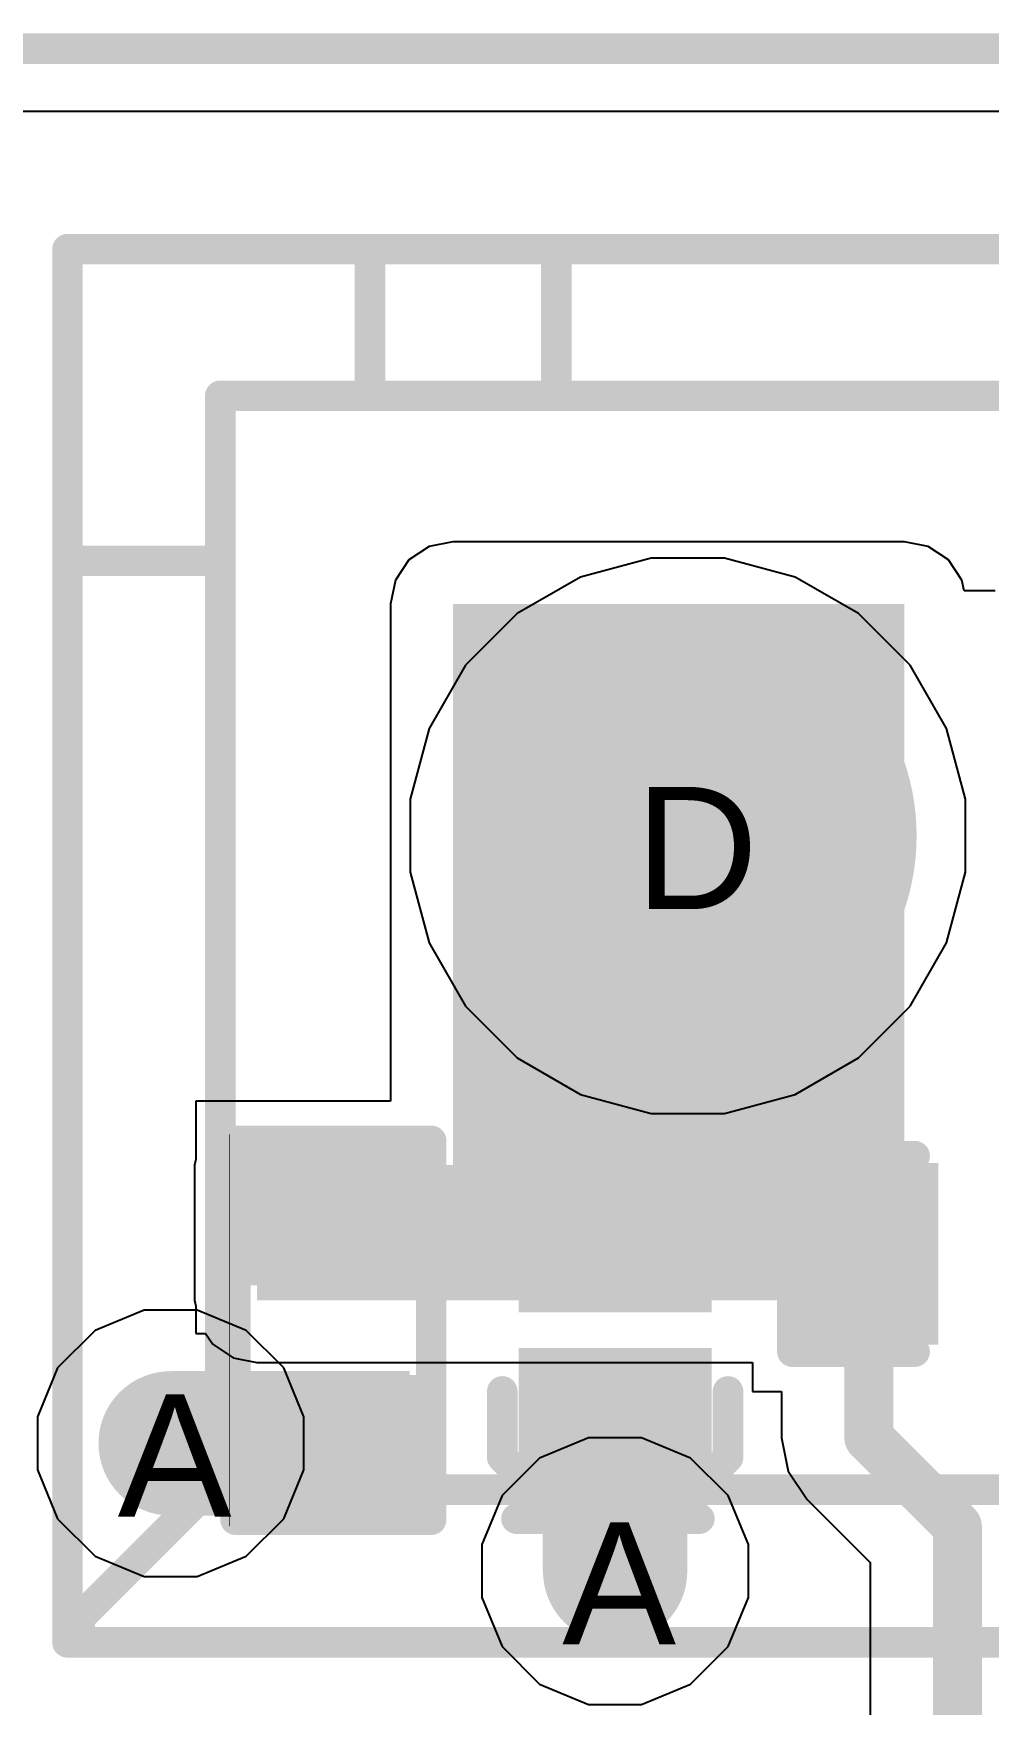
# Model space of a CAD drawing. Header units: inches. Extents: x 0 to 5271, y 0 to 5417.
# Drawn here: x 30.78 to 34.75, y 103.12 to 110.06 of the extents above; entities that cross this region are included whole.
import ezdxf

# ---------------------------------------------------------------- set-up
doc = ezdxf.new("R2010")
doc.units = ezdxf.units.IN
for name, color, linetype in [('Board_Outline', 216, 'Continuous'), ('Bottom Layer', 5, 'Continuous'), ('Bottom Overlay', 54, 'Continuous'), ('Bottom Paste', 16, 'Continuous'), ('Bottom Solder', 6, 'Continuous'), ('Drill Drawing', 1, 'Continuous'), ('L2_GND1', 16, 'Continuous'), ('L3_SIG1', 76, 'Continuous'), ('L4_PWR', 90, 'Continuous'), ('L5_GND2', 156, 'Continuous'), ('L6_SIG2', 130, 'Continuous'), ('L7_GND3', 216, 'Continuous'), ('Multi-Layer', 9, 'Continuous'), ('Pad Holes', 156, 'Continuous'), ('Top Layer', 1, 'Continuous'), ('Top Overlay', 2, 'Continuous'), ('Top Solder', 216, 'Continuous'), ('Via Holes', 16, 'Continuous')]:
    doc.layers.add(name, color=color, linetype=linetype)
doc.styles.add('Arial', font='', dxfattribs={"height": 0.2})
doc.styles.get('Arial').set_extended_font_data('Arial')

# ---------------------------------------------------------------- blocks, each defined once
blk = doc.blocks.new('DFN1006_2L__B__D____________B_101')
at = {"layer": 'Bottom Layer'}
for points in [[(-0.525, 0.35), (-0.125, 0.35), (-0.125, -0.35), (-0.525, -0.35)], [(0.125, 0.35), (0.525, 0.35), (0.525, -0.35), (0.125, -0.35)]]:
    blk.add_hatch(color=5, dxfattribs=at).paths.add_polyline_path(points)
at = {"layer": 'Bottom Paste'}
for points in [[(-0.525, 0.35), (-0.125, 0.35), (-0.125, -0.35), (-0.525, -0.35)], [(0.125, 0.35), (0.525, 0.35), (0.525, -0.35), (0.125, -0.35)]]:
    blk.add_hatch(color=16, dxfattribs=at).paths.add_polyline_path(points)
at = {"layer": 'Bottom Solder'}
for points in [[(-0.5758, 0.4008), (-0.0742, 0.4008), (-0.0742, -0.4008), (-0.5758, -0.4008)], [(0.0742, 0.4008), (0.5758, 0.4008), (0.5758, -0.4008), (0.0742, -0.4008)]]:
    blk.add_hatch(color=6, dxfattribs=at).paths.add_polyline_path(points)
at = {"layer": 'Bottom Overlay'}
for points in [[(-0.5283, 0.4691, 0.127, 0.127, 0), (-0.6284, 0.3691, 0.127, 0.127, 0)], [(-0.5283, 0.4691, 0.127, 0.127, 0), (-0.254, 0.4691, 0.127, 0.127, 0)], [(0.254, 0.4691, 0.127, 0.127, 0), (0.5283, 0.4691, 0.127, 0.127, 0)], [(0.5283, 0.4691, 0.127, 0.127, 0), (0.6283, 0.3691, 0.127, 0.127, 0)], [(-0.7829, 0.41, 0.127, 0.127, 0), (-0.7829, -0.3501, 0.127, 0.127, 0)], [(-0.6284, 0.3691, 0.127, 0.127, 0), (-0.6284, -0.3692, 0.127, 0.127, 0)], [(0.6283, 0.3691, 0.127, 0.127, 0), (0.6283, -0.3692, 0.127, 0.127, 0)], [(0.783, 0.41, 0.127, 0.127, 0), (0.783, -0.3501, 0.127, 0.127, 0)], [(-0.6284, -0.3692, 0.127, 0.127, 0), (-0.5283, -0.4692, 0.127, 0.127, 0)], [(0.6283, -0.3692, 0.127, 0.127, 0), (0.5283, -0.4692, 0.127, 0.127, 0)], [(-0.5283, -0.4692, 0.127, 0.127, 0), (-0.4984, -0.4692, 0.127, 0.127, 0)], [(-0.4984, -0.4692, 0.127, 0.127, 0), (-0.254, -0.4692, 0.127, 0.127, 0)], [(0.254, -0.4692, 0.127, 0.127, 0), (0.4983, -0.4692, 0.127, 0.127, 0)], [(0.4983, -0.4692, 0.127, 0.127, 0), (0.5283, -0.4692, 0.127, 0.127, 0)]]:
    blk.add_lwpolyline(points, format="xyseb", dxfattribs=at)
for points in [[(-0.5601, 0.4691, 0.0635, 0.0635, 1), (-0.4966, 0.4691, 0.0635, 0.0635, 1)], [(-0.5601, 0.4691, 0.0635, 0.0635, 1), (-0.4966, 0.4691, 0.0635, 0.0635, 1)], [(-0.2858, 0.4691, 0.0635, 0.0635, 1), (-0.2223, 0.4691, 0.0635, 0.0635, 1)], [(0.2222, 0.4691, 0.0635, 0.0635, 1), (0.2857, 0.4691, 0.0635, 0.0635, 1)], [(0.4966, 0.4691, 0.0635, 0.0635, 1), (0.5601, 0.4691, 0.0635, 0.0635, 1)], [(0.4966, 0.4691, 0.0635, 0.0635, 1), (0.5601, 0.4691, 0.0635, 0.0635, 1)], [(-0.8147, 0.41, 0.0635, 0.0635, 1), (-0.7512, 0.41, 0.0635, 0.0635, 1)], [(-0.6601, 0.3691, 0.0635, 0.0635, 1), (-0.5966, 0.3691, 0.0635, 0.0635, 1)], [(-0.6601, 0.3691, 0.0635, 0.0635, 1), (-0.5966, 0.3691, 0.0635, 0.0635, 1)], [(0.5966, 0.3691, 0.0635, 0.0635, 1), (0.6601, 0.3691, 0.0635, 0.0635, 1)], [(0.5966, 0.3691, 0.0635, 0.0635, 1), (0.6601, 0.3691, 0.0635, 0.0635, 1)], [(0.7512, 0.41, 0.0635, 0.0635, 1), (0.8147, 0.41, 0.0635, 0.0635, 1)], [(-0.8147, -0.3501, 0.0635, 0.0635, 1), (-0.7512, -0.3501, 0.0635, 0.0635, 1)], [(-0.6601, -0.3692, 0.0635, 0.0635, 1), (-0.5966, -0.3692, 0.0635, 0.0635, 1)], [(-0.6601, -0.3692, 0.0635, 0.0635, 1), (-0.5966, -0.3692, 0.0635, 0.0635, 1)], [(0.5966, -0.3692, 0.0635, 0.0635, 1), (0.6601, -0.3692, 0.0635, 0.0635, 1)], [(0.5966, -0.3692, 0.0635, 0.0635, 1), (0.6601, -0.3692, 0.0635, 0.0635, 1)], [(0.7512, -0.3501, 0.0635, 0.0635, 1), (0.8147, -0.3501, 0.0635, 0.0635, 1)], [(-0.5601, -0.4692, 0.0635, 0.0635, 1), (-0.4966, -0.4692, 0.0635, 0.0635, 1)], [(-0.5601, -0.4692, 0.0635, 0.0635, 1), (-0.4966, -0.4692, 0.0635, 0.0635, 1)], [(-0.5301, -0.4692, 0.0635, 0.0635, 1), (-0.4666, -0.4692, 0.0635, 0.0635, 1)], [(-0.5301, -0.4692, 0.0635, 0.0635, 1), (-0.4666, -0.4692, 0.0635, 0.0635, 1)], [(-0.2858, -0.4692, 0.0635, 0.0635, 1), (-0.2223, -0.4692, 0.0635, 0.0635, 1)], [(0.2222, -0.4692, 0.0635, 0.0635, 1), (0.2857, -0.4692, 0.0635, 0.0635, 1)], [(0.4666, -0.4692, 0.0635, 0.0635, 1), (0.5301, -0.4692, 0.0635, 0.0635, 1)], [(0.4666, -0.4692, 0.0635, 0.0635, 1), (0.5301, -0.4692, 0.0635, 0.0635, 1)], [(0.4966, -0.4692, 0.0635, 0.0635, 1), (0.5601, -0.4692, 0.0635, 0.0635, 1)], [(0.4966, -0.4692, 0.0635, 0.0635, 1), (0.5601, -0.4692, 0.0635, 0.0635, 1)]]:
    blk.add_lwpolyline(points, format="xyseb", close=True, dxfattribs=at)
blk = doc.blocks.new('XH_2A_Y_291')
at = {"layer": 'Bottom Layer'}
h = blk.add_hatch(color=5, dxfattribs=at)
edge = h.paths.add_edge_path()
edge.add_arc((2.5019, 0), 0.9, 0, 360)
at = {"layer": 'Bottom Solder'}
h = blk.add_hatch(color=6, dxfattribs=at)
edge = h.paths.add_edge_path()
edge.add_arc((2.5019, 0), 0.9508, 0, 360)
at = {"layer": 'L2_GND1'}
h = blk.add_hatch(color=16, dxfattribs=at)
edge = h.paths.add_edge_path()
edge.add_arc((2.5019, 0), 0.9, 0, 360)
at = {"layer": 'L3_SIG1'}
h = blk.add_hatch(color=76, dxfattribs=at)
edge = h.paths.add_edge_path()
edge.add_arc((2.5019, 0), 0.9, 0, 360)
at = {"layer": 'L4_PWR'}
h = blk.add_hatch(color=90, dxfattribs=at)
edge = h.paths.add_edge_path()
edge.add_arc((2.5019, 0), 0.9, 0, 360)
at = {"layer": 'L5_GND2'}
h = blk.add_hatch(color=156, dxfattribs=at)
edge = h.paths.add_edge_path()
edge.add_arc((2.5019, 0), 0.9, 0, 360)
at = {"layer": 'L6_SIG2'}
h = blk.add_hatch(color=130, dxfattribs=at)
edge = h.paths.add_edge_path()
edge.add_arc((2.5019, 0), 0.9, 0, 360)
at = {"layer": 'L7_GND3'}
h = blk.add_hatch(color=216, dxfattribs=at)
edge = h.paths.add_edge_path()
edge.add_arc((2.5019, 0), 0.9, 0, 360)
at = {"layer": 'Multi-Layer'}
h = blk.add_hatch(color=9, dxfattribs=at)
edge = h.paths.add_edge_path()
edge.add_arc((2.5019, 0), 0.9, 0, 360)
at = {"layer": 'Pad Holes'}
h = blk.add_hatch(color=7, dxfattribs=at)
edge = h.paths.add_edge_path()
edge.add_arc((2.5019, 0), 0.5, 0, 360)
at = {"layer": 'Top Layer'}
h = blk.add_hatch(color=1, dxfattribs=at)
edge = h.paths.add_edge_path()
edge.add_arc((2.5019, 0), 0.9, 0, 360)
at = {"layer": 'Top Solder'}
h = blk.add_hatch(color=216, dxfattribs=at)
edge = h.paths.add_edge_path()
edge.add_arc((2.5019, 0), 0.9508, 0, 360)
at = {"layer": 'Top Overlay'}
for points in [[(5.0617, 3.3528, 0.127, 0.127, 0), (-2.4384, 3.3528, 0.127, 0.127, 0)], [(5.08, 3.3528, 0.127, 0.127, 0), (5.08, -2.4384, 0.127, 0.127, 0)], [(5.0292, 3.3274, 0.127, 0.127, 0), (5.0292, 3.2512, 0.127, 0.127, 0)], [(5.0292, 3.2512, 0.127, 0.127, 0), (4.4196, 2.6416, 0.127, 0.127, 0)], [(4.445, 2.7178, 0.127, 0.127, 0), (-1.8288, 2.7178, 0.127, 0.127, 0)], [(4.445, 2.7178, 0.127, 0.127, 0), (4.445, -1.8288, 0.127, 0.127, 0)], [(5.0546, -1.143, 0.127, 0.127, 0), (4.4704, -1.143, 0.127, 0.127, 0)], [(4.445, -1.8288, 0.127, 0.127, 0), (-1.8288, -1.8288, 0.127, 0.127, 0)], [(3.048, -1.8288, 0.127, 0.127, 0), (3.048, -2.413, 0.127, 0.127, 0)], [(3.8227, -1.8415, 0.127, 0.127, 0), (3.8227, -2.4257, 0.127, 0.127, 0)], [(5.08, -2.4384, 0.127, 0.127, 0), (-2.4201, -2.4384, 0.127, 0.127, 0)]]:
    blk.add_lwpolyline(points, format="xyseb", dxfattribs=at)
for points in [[(5.03, 3.3528, 0.0635, 0.0635, 1), (5.0935, 3.3528, 0.0635, 0.0635, 1)], [(5.0482, 3.3528, 0.0635, 0.0635, 1), (5.1117, 3.3528, 0.0635, 0.0635, 1)], [(4.9974, 3.3274, 0.0635, 0.0635, 1), (5.0609, 3.3274, 0.0635, 0.0635, 1)], [(4.9974, 3.2512, 0.0635, 0.0635, 1), (5.0609, 3.2512, 0.0635, 0.0635, 1)], [(4.9974, 3.2512, 0.0635, 0.0635, 1), (5.0609, 3.2512, 0.0635, 0.0635, 1)], [(4.4132, 2.7178, 0.0635, 0.0635, 1), (4.4767, 2.7178, 0.0635, 0.0635, 1)], [(4.4132, 2.7178, 0.0635, 0.0635, 1), (4.4767, 2.7178, 0.0635, 0.0635, 1)], [(4.3878, 2.6416, 0.0635, 0.0635, 1), (4.4513, 2.6416, 0.0635, 0.0635, 1)], [(4.4386, -1.143, 0.0635, 0.0635, 1), (4.5021, -1.143, 0.0635, 0.0635, 1)], [(5.0228, -1.143, 0.0635, 0.0635, 1), (5.0863, -1.143, 0.0635, 0.0635, 1)], [(3.0162, -1.8288, 0.0635, 0.0635, 1), (3.0797, -1.8288, 0.0635, 0.0635, 1)], [(3.7909, -1.8415, 0.0635, 0.0635, 1), (3.8544, -1.8415, 0.0635, 0.0635, 1)], [(4.4132, -1.8288, 0.0635, 0.0635, 1), (4.4767, -1.8288, 0.0635, 0.0635, 1)], [(4.4132, -1.8288, 0.0635, 0.0635, 1), (4.4767, -1.8288, 0.0635, 0.0635, 1)], [(3.0162, -2.413, 0.0635, 0.0635, 1), (3.0797, -2.413, 0.0635, 0.0635, 1)], [(3.7909, -2.4257, 0.0635, 0.0635, 1), (3.8544, -2.4257, 0.0635, 0.0635, 1)], [(5.0482, -2.4384, 0.0635, 0.0635, 1), (5.1117, -2.4384, 0.0635, 0.0635, 1)], [(5.0482, -2.4384, 0.0635, 0.0635, 1), (5.1117, -2.4384, 0.0635, 0.0635, 1)]]:
    blk.add_lwpolyline(points, format="xyseb", close=True, dxfattribs=at)
blk = doc.blocks.new('RES_0402_B_427')
at = {"layer": 'Bottom Layer'}
for points in [[(-0.2412, 0.3175), (-0.2412, -0.3175), (-0.6984, -0.3175), (-0.6984, 0.3175)], [(0.6986, 0.3175), (0.6986, -0.3175), (0.2414, -0.3175), (0.2414, 0.3175)]]:
    blk.add_hatch(color=5, dxfattribs=at).paths.add_polyline_path(points)
at = {"layer": 'Bottom Paste'}
for points in [[(-0.2412, 0.3175), (-0.2412, -0.3175), (-0.6984, -0.3175), (-0.6984, 0.3175)], [(0.6986, 0.3175), (0.6986, -0.3175), (0.2414, -0.3175), (0.2414, 0.3175)]]:
    blk.add_hatch(color=16, dxfattribs=at).paths.add_polyline_path(points)
at = {"layer": 'Bottom Solder'}
for points in [[(-0.1862, 0.3725), (-0.1862, -0.3725), (-0.7534, -0.3725), (-0.7534, 0.3725)], [(0.7536, 0.3725), (0.7536, -0.3725), (0.1864, -0.3725), (0.1864, 0.3725)]]:
    blk.add_hatch(color=6, dxfattribs=at).paths.add_polyline_path(points)
at = {"layer": 'Bottom Overlay'}
for points in [[(-0.7873, 0.4064, 0.127, 0.127, 0), (-0.7873, -0.4064, 0.127, 0.127, 0)], [(-0.7873, 0.4064, 0.127, 0.127, 0), (0.7875, 0.4064, 0.127, 0.127, 0)], [(-0.8127, 0.4318, 0.00323, 0.00323, 0), (0.8129, 0.4318, 0.00323, 0.00323, 0)], [(0.7875, 0.4064, 0.127, 0.127, 0), (0.7875, -0.4064, 0.127, 0.127, 0)], [(-0.7873, -0.4064, 0.127, 0.127, 0), (0.7875, -0.4064, 0.127, 0.127, 0)]]:
    blk.add_lwpolyline(points, format="xyseb", dxfattribs=at)
for points in [[(-0.8191, 0.4064, 0.0635, 0.0635, 1), (-0.7556, 0.4064, 0.0635, 0.0635, 1)], [(-0.8191, 0.4064, 0.0635, 0.0635, 1), (-0.7556, 0.4064, 0.0635, 0.0635, 1)], [(-0.8135, 0.4318, 0.00161, 0.00161, 1), (-0.8119, 0.4318, 0.00161, 0.00161, 1)], [(0.7557, 0.4064, 0.0635, 0.0635, 1), (0.8192, 0.4064, 0.0635, 0.0635, 1)], [(0.7557, 0.4064, 0.0635, 0.0635, 1), (0.8192, 0.4064, 0.0635, 0.0635, 1)], [(0.8121, 0.4318, 0.00161, 0.00161, 1), (0.8137, 0.4318, 0.00161, 0.00161, 1)], [(-0.8191, -0.4064, 0.0635, 0.0635, 1), (-0.7556, -0.4064, 0.0635, 0.0635, 1)], [(-0.8191, -0.4064, 0.0635, 0.0635, 1), (-0.7556, -0.4064, 0.0635, 0.0635, 1)], [(0.7557, -0.4064, 0.0635, 0.0635, 1), (0.8192, -0.4064, 0.0635, 0.0635, 1)], [(0.7557, -0.4064, 0.0635, 0.0635, 1), (0.8192, -0.4064, 0.0635, 0.0635, 1)]]:
    blk.add_lwpolyline(points, format="xyseb", close=True, dxfattribs=at)
blk = doc.blocks.new('C___0402_B_566')
at = {"layer": 'Bottom Layer'}
for points in [[(-0.2413, 0.3175), (-0.2413, -0.3175), (-0.6985, -0.3175), (-0.6985, 0.3175)], [(0.6985, 0.3175), (0.6985, -0.3175), (0.2413, -0.3175), (0.2413, 0.3175)]]:
    blk.add_hatch(color=5, dxfattribs=at).paths.add_polyline_path(points)
at = {"layer": 'Bottom Paste'}
for points in [[(-0.2413, 0.3175), (-0.2413, -0.3175), (-0.6985, -0.3175), (-0.6985, 0.3175)], [(0.6985, 0.3175), (0.6985, -0.3175), (0.2413, -0.3175), (0.2413, 0.3175)]]:
    blk.add_hatch(color=16, dxfattribs=at).paths.add_polyline_path(points)
at = {"layer": 'Bottom Solder'}
for points in [[(-0.1813, 0.3775), (-0.1813, -0.3775), (-0.7585, -0.3775), (-0.7585, 0.3775)], [(0.7585, 0.3775), (0.7585, -0.3775), (0.1813, -0.3775), (0.1813, 0.3775)]]:
    blk.add_hatch(color=6, dxfattribs=at).paths.add_polyline_path(points)
at = {"layer": 'Bottom Overlay'}
for points in [[(-0.7874, 0.4064, 0.127, 0.127, 0), (-0.7874, -0.4064, 0.127, 0.127, 0)], [(-0.2794, 0.4064, 0.127, 0.127, 0), (-0.7874, 0.4064, 0.127, 0.127, 0)], [(0.7874, 0.4064, 0.127, 0.127, 0), (0.2794, 0.4064, 0.127, 0.127, 0)], [(0.7874, 0.4064, 0.127, 0.127, 0), (0.7874, -0.4064, 0.127, 0.127, 0)], [(-0.2794, -0.4064, 0.127, 0.127, 0), (-0.7874, -0.4064, 0.127, 0.127, 0)], [(0.7874, -0.4064, 0.127, 0.127, 0), (0.2794, -0.4064, 0.127, 0.127, 0)]]:
    blk.add_lwpolyline(points, format="xyseb", dxfattribs=at)
for points in [[(-0.8191, 0.4064, 0.0635, 0.0635, 1), (-0.7556, 0.4064, 0.0635, 0.0635, 1)], [(-0.8191, 0.4064, 0.0635, 0.0635, 1), (-0.7556, 0.4064, 0.0635, 0.0635, 1)], [(-0.3111, 0.4064, 0.0635, 0.0635, 1), (-0.2476, 0.4064, 0.0635, 0.0635, 1)], [(0.2477, 0.4064, 0.0635, 0.0635, 1), (0.3112, 0.4064, 0.0635, 0.0635, 1)], [(0.7557, 0.4064, 0.0635, 0.0635, 1), (0.8192, 0.4064, 0.0635, 0.0635, 1)], [(0.7557, 0.4064, 0.0635, 0.0635, 1), (0.8192, 0.4064, 0.0635, 0.0635, 1)], [(-0.8191, -0.4064, 0.0635, 0.0635, 1), (-0.7556, -0.4064, 0.0635, 0.0635, 1)], [(-0.8191, -0.4064, 0.0635, 0.0635, 1), (-0.7556, -0.4064, 0.0635, 0.0635, 1)], [(-0.3111, -0.4064, 0.0635, 0.0635, 1), (-0.2476, -0.4064, 0.0635, 0.0635, 1)], [(0.2477, -0.4064, 0.0635, 0.0635, 1), (0.3112, -0.4064, 0.0635, 0.0635, 1)], [(0.7557, -0.4064, 0.0635, 0.0635, 1), (0.8192, -0.4064, 0.0635, 0.0635, 1)], [(0.7557, -0.4064, 0.0635, 0.0635, 1), (0.8192, -0.4064, 0.0635, 0.0635, 1)]]:
    blk.add_lwpolyline(points, format="xyseb", close=True, dxfattribs=at)

msp = doc.modelspace()

# ---------------------------------------------------------------- hatches: boundary and pattern name
at = {"layer": 'Bottom Layer'}
for points in [[(34.3999, 107.6919), (32.5237, 107.6919), (32.5237, 104.9979), (34.3999, 104.9979)], [(34.3999, 105.3595), (31.7092, 105.3595), (31.7092, 104.7979), (34.3999, 104.7979)], [(32.3442, 103.903), (32.3442, 104.5041), (31.3507, 104.5041), (31.3507, 103.903)], [(33.4978, 104.3479), (32.8968, 104.3479), (32.8968, 103.6719), (33.4978, 103.6719)]]:
    msp.add_hatch(color=5, dxfattribs=at).paths.add_polyline_path(points)
h = msp.add_hatch(color=5, dxfattribs=at)
edge = h.paths.add_edge_path()
edge.add_arc((31.3507, 104.203), 0.3, 0, 360)
h = msp.add_hatch(color=5, dxfattribs=at)
edge = h.paths.add_edge_path()
edge.add_arc((33.1978, 103.6719), 0.3, 0, 360)
at = {"layer": 'L2_GND1'}
h = msp.add_hatch(color=16, dxfattribs=at)
edge = h.paths.add_edge_path()
edge.add_arc((31.3507, 104.203), 0.3, 0, 360)
h = msp.add_hatch(color=16, dxfattribs=at)
edge = h.paths.add_edge_path()
edge.add_arc((33.1978, 103.6719), 0.3, 0, 360)
at = {"layer": 'L3_SIG1'}
h = msp.add_hatch(color=76, dxfattribs=at)
edge = h.paths.add_edge_path()
edge.add_arc((31.3507, 104.203), 0.3, 0, 360)
h = msp.add_hatch(color=76, dxfattribs=at)
edge = h.paths.add_edge_path()
edge.add_arc((33.1978, 103.6719), 0.3, 0, 360)
at = {"layer": 'L4_PWR'}
h = msp.add_hatch(color=90, dxfattribs=at)
edge = h.paths.add_edge_path()
edge.add_arc((31.3507, 104.203), 0.3, 0, 360)
h = msp.add_hatch(color=90, dxfattribs=at)
edge = h.paths.add_edge_path()
edge.add_arc((33.1978, 103.6719), 0.3, 0, 360)
at = {"layer": 'L5_GND2'}
h = msp.add_hatch(color=156, dxfattribs=at)
edge = h.paths.add_edge_path()
edge.add_arc((31.3507, 104.203), 0.3, 0, 360)
h = msp.add_hatch(color=156, dxfattribs=at)
edge = h.paths.add_edge_path()
edge.add_arc((33.1978, 103.6719), 0.3, 0, 360)
at = {"layer": 'L6_SIG2'}
h = msp.add_hatch(color=130, dxfattribs=at)
edge = h.paths.add_edge_path()
edge.add_arc((31.3507, 104.203), 0.3, 0, 360)
h = msp.add_hatch(color=130, dxfattribs=at)
edge = h.paths.add_edge_path()
edge.add_arc((33.1978, 103.6719), 0.3, 0, 360)
at = {"layer": 'L7_GND3'}
h = msp.add_hatch(color=216, dxfattribs=at)
edge = h.paths.add_edge_path()
edge.add_arc((31.3507, 104.203), 0.3, 0, 360)
h = msp.add_hatch(color=216, dxfattribs=at)
edge = h.paths.add_edge_path()
edge.add_arc((33.1978, 103.6719), 0.3, 0, 360)
at = {"layer": 'Top Layer'}
h = msp.add_hatch(color=1, dxfattribs=at)
edge = h.paths.add_edge_path()
edge.add_arc((31.3507, 104.203), 0.3, 0, 360)
h = msp.add_hatch(color=1, dxfattribs=at)
edge = h.paths.add_edge_path()
edge.add_arc((33.1978, 103.6719), 0.3, 0, 360)
at = {"layer": 'Via Holes'}
h = msp.add_hatch(color=7, dxfattribs=at)
edge = h.paths.add_edge_path()
edge.add_arc((31.3507, 104.203), 0.15, 0, 360)
h = msp.add_hatch(color=7, dxfattribs=at)
edge = h.paths.add_edge_path()
edge.add_arc((33.1978, 103.6719), 0.15, 0, 360)

# ---------------------------------------------------------------- linework, layer by layer
at = {"layer": 'Board_Outline'}
msp.add_lwpolyline([(0, 110, 0.127, 0.127, 0), (150, 110, 0.127, 0.127, 0)], format="xyseb", dxfattribs=at)
at = {"layer": 'Bottom Layer'}
for p, q in [((0.259, 109.741), (40.3076, 109.741)), ((32.5237, 107.9509), (32.4246, 107.9312)), ((34.3999, 107.9509), (32.5237, 107.9509)), ((34.499, 107.9312), (34.3999, 107.9509)), ((32.4246, 107.9312), (32.3406, 107.8751)), ((34.583, 107.8751), (34.499, 107.9312)), ((32.3406, 107.8751), (32.2845, 107.791)), ((34.6392, 107.791), (34.583, 107.8751)), ((32.2845, 107.791), (32.2648, 107.6919)), ((34.648, 107.7466), (34.6392, 107.791)), ((34.7775, 107.7466), (34.648, 107.7466)), ((32.2648, 107.6919), (32.2648, 105.6254)), ((32.2648, 105.6254), (31.4552, 105.6254)), ((31.4552, 105.6254), (31.4552, 105.3845)), ((31.4552, 105.3845), (31.4502, 105.3595)), ((31.4502, 105.3595), (31.4502, 104.7979)), ((31.4502, 104.7979), (31.4552, 104.7729)), ((31.4552, 104.7729), (31.4552, 104.6602)), ((31.4552, 104.6602), (31.4957, 104.6602)), ((31.4957, 104.6602), (31.526, 104.6148)), ((31.526, 104.6148), (31.61, 104.5587)), ((31.61, 104.5587), (31.7092, 104.5389)), ((31.7092, 104.5389), (33.7693, 104.5389)), ((33.7693, 104.5389), (33.7693, 104.4189)), ((33.7693, 104.4189), (33.8893, 104.4189)), ((33.8893, 104.4189), (33.8893, 104.2264)), ((33.8893, 104.2264), (33.8893, 104.2264)), ((33.8893, 104.2264), (33.9169, 104.0877)), ((33.9169, 104.0877), (33.9955, 103.97)), ((33.9955, 103.97), (34.2576, 103.7079)), ((34.2576, 103.7079), (34.2576, 98.8568))]:
    msp.add_line(p, q, dxfattribs=at)
for points in [[(34.2519, 104.2264, 0.2032, 0.2032, 0), (34.2519, 104.9904, 0.2032, 0.2032, 0)], [(34.2519, 104.2264, 0.2032, 0.2032, 0), (34.6202, 103.8581, 0.2032, 0.2032, 0)], [(34.6202, 98.8568, 0.2032, 0.2032, 0), (34.6202, 103.8581, 0.2032, 0.2032, 0)]]:
    msp.add_lwpolyline(points, format="xyseb", dxfattribs=at)
for points in [[(34.2011, 104.9904, 0.1016, 0.1016, 1), (34.3027, 104.9904, 0.1016, 0.1016, 1)], [(34.2011, 104.2264, 0.1016, 0.1016, 1), (34.3027, 104.2264, 0.1016, 0.1016, 1)], [(34.2011, 104.2264, 0.1016, 0.1016, 1), (34.3027, 104.2264, 0.1016, 0.1016, 1)], [(34.5694, 103.8581, 0.1016, 0.1016, 1), (34.671, 103.8581, 0.1016, 0.1016, 1)], [(34.5694, 103.8581, 0.1016, 0.1016, 1), (34.671, 103.8581, 0.1016, 0.1016, 1)]]:
    msp.add_lwpolyline(points, format="xyseb", close=True, dxfattribs=at)
at = {"layer": 'L2_GND1'}
for p, q in [((0.259, 109.741), (40.3076, 109.741)), ((33.348, 107.8824), (33.0545, 107.8038)), ((33.6518, 107.8824), (33.348, 107.8824)), ((33.9453, 107.8038), (33.6518, 107.8824)), ((33.0545, 107.8038), (32.7913, 107.6518)), ((34.2085, 107.6518), (33.9453, 107.8038)), ((32.7913, 107.6518), (32.5765, 107.437)), ((34.4233, 107.437), (34.2085, 107.6518)), ((32.5765, 107.437), (32.4245, 107.1738)), ((34.5753, 107.1738), (34.4233, 107.437)), ((32.4245, 107.1738), (32.3459, 106.8803)), ((34.6539, 106.8803), (34.5753, 107.1738)), ((32.3459, 106.8803), (32.3459, 106.5765)), ((34.6539, 106.5765), (34.6539, 106.8803)), ((32.3459, 106.5765), (32.4245, 106.283)), ((34.5753, 106.283), (34.6539, 106.5765)), ((32.4245, 106.283), (32.5765, 106.0198)), ((34.4233, 106.0198), (34.5753, 106.283)), ((32.5765, 106.0198), (32.7913, 105.805)), ((34.2085, 105.805), (34.4233, 106.0198)), ((32.7913, 105.805), (33.0545, 105.6531)), ((33.9453, 105.6531), (34.2085, 105.805)), ((33.0545, 105.6531), (33.348, 105.5744)), ((33.6518, 105.5744), (33.9453, 105.6531)), ((33.348, 105.5744), (33.6518, 105.5744)), ((31.2405, 104.757), (31.0368, 104.6727)), ((31.4609, 104.757), (31.2405, 104.757)), ((31.6645, 104.6727), (31.4609, 104.757)), ((31.0368, 104.6727), (30.881, 104.5169)), ((31.8203, 104.5169), (31.6645, 104.6727)), ((30.881, 104.5169), (30.7967, 104.3132)), ((31.9047, 104.3132), (31.8203, 104.5169)), ((30.7967, 104.3132), (30.7967, 104.0928)), ((31.9047, 104.0928), (31.9047, 104.3132)), ((33.0876, 104.2259), (32.884, 104.1416)), ((33.308, 104.2259), (33.0876, 104.2259)), ((33.5116, 104.1416), (33.308, 104.2259)), ((32.884, 104.1416), (32.7281, 103.9857)), ((33.6675, 103.9857), (33.5116, 104.1416)), ((30.7967, 104.0928), (30.881, 103.8892)), ((31.8203, 103.8892), (31.9047, 104.0928)), ((32.7281, 103.9857), (32.6438, 103.7821)), ((33.7518, 103.7821), (33.6675, 103.9857)), ((30.881, 103.8892), (31.0368, 103.7334)), ((31.6645, 103.7334), (31.8203, 103.8892)), ((32.6438, 103.7821), (32.6438, 103.5617)), ((33.7518, 103.5617), (33.7518, 103.7821)), ((31.0368, 103.7334), (31.2405, 103.649)), ((31.4609, 103.649), (31.6645, 103.7334)), ((31.2405, 103.649), (31.4609, 103.649)), ((32.6438, 103.5617), (32.7281, 103.3581)), ((33.6675, 103.3581), (33.7518, 103.5617)), ((32.7281, 103.3581), (32.884, 103.2023)), ((33.5116, 103.2023), (33.6675, 103.3581)), ((32.884, 103.2023), (33.0876, 103.1179)), ((33.308, 103.1179), (33.5116, 103.2023)), ((33.0876, 103.1179), (33.308, 103.1179))]:
    msp.add_line(p, q, dxfattribs=at)
at = {"layer": 'L3_SIG1'}
for p, q in [((0.259, 109.741), (40.3076, 109.741)), ((33.348, 107.8824), (33.0545, 107.8038)), ((33.6518, 107.8824), (33.348, 107.8824)), ((33.9453, 107.8038), (33.6518, 107.8824)), ((33.0545, 107.8038), (32.7913, 107.6518)), ((34.2085, 107.6518), (33.9453, 107.8038)), ((32.7913, 107.6518), (32.5765, 107.437)), ((34.4233, 107.437), (34.2085, 107.6518)), ((32.5765, 107.437), (32.4245, 107.1738)), ((34.5753, 107.1738), (34.4233, 107.437)), ((32.4245, 107.1738), (32.3459, 106.8803)), ((34.6539, 106.8803), (34.5753, 107.1738)), ((32.3459, 106.8803), (32.3459, 106.5765)), ((34.6539, 106.5765), (34.6539, 106.8803)), ((32.3459, 106.5765), (32.4245, 106.283)), ((34.5753, 106.283), (34.6539, 106.5765)), ((32.4245, 106.283), (32.5765, 106.0198)), ((34.4233, 106.0198), (34.5753, 106.283)), ((32.5765, 106.0198), (32.7913, 105.805)), ((34.2085, 105.805), (34.4233, 106.0198)), ((32.7913, 105.805), (33.0545, 105.6531)), ((33.9453, 105.6531), (34.2085, 105.805)), ((33.0545, 105.6531), (33.348, 105.5744)), ((33.6518, 105.5744), (33.9453, 105.6531)), ((33.348, 105.5744), (33.6518, 105.5744))]:
    msp.add_line(p, q, dxfattribs=at)
at = {"layer": 'L4_PWR'}
for p, q in [((0.259, 109.741), (40.3076, 109.741)), ((33.348, 107.8824), (33.0545, 107.8038)), ((33.6518, 107.8824), (33.348, 107.8824)), ((33.9453, 107.8038), (33.6518, 107.8824)), ((33.0545, 107.8038), (32.7913, 107.6518)), ((34.2085, 107.6518), (33.9453, 107.8038)), ((32.7913, 107.6518), (32.5765, 107.437)), ((34.4233, 107.437), (34.2085, 107.6518)), ((32.5765, 107.437), (32.4245, 107.1738)), ((34.5753, 107.1738), (34.4233, 107.437)), ((32.4245, 107.1738), (32.3459, 106.8803)), ((34.6539, 106.8803), (34.5753, 107.1738)), ((32.3459, 106.8803), (32.3459, 106.5765)), ((34.6539, 106.5765), (34.6539, 106.8803)), ((32.3459, 106.5765), (32.4245, 106.283)), ((34.5753, 106.283), (34.6539, 106.5765)), ((32.4245, 106.283), (32.5765, 106.0198)), ((34.4233, 106.0198), (34.5753, 106.283)), ((32.5765, 106.0198), (32.7913, 105.805)), ((34.2085, 105.805), (34.4233, 106.0198)), ((32.7913, 105.805), (33.0545, 105.6531)), ((33.9453, 105.6531), (34.2085, 105.805)), ((33.0545, 105.6531), (33.348, 105.5744)), ((33.6518, 105.5744), (33.9453, 105.6531)), ((33.348, 105.5744), (33.6518, 105.5744)), ((31.2405, 104.757), (31.0368, 104.6727)), ((31.4609, 104.757), (31.2405, 104.757)), ((31.6645, 104.6727), (31.4609, 104.757)), ((31.0368, 104.6727), (30.881, 104.5169)), ((31.8203, 104.5169), (31.6645, 104.6727)), ((30.881, 104.5169), (30.7967, 104.3132)), ((31.9047, 104.3132), (31.8203, 104.5169)), ((30.7967, 104.3132), (30.7967, 104.0928)), ((31.9047, 104.0928), (31.9047, 104.3132)), ((33.0876, 104.2259), (32.884, 104.1416)), ((33.308, 104.2259), (33.0876, 104.2259)), ((33.5116, 104.1416), (33.308, 104.2259)), ((32.884, 104.1416), (32.7281, 103.9857)), ((33.6675, 103.9857), (33.5116, 104.1416)), ((30.7967, 104.0928), (30.881, 103.8892)), ((31.8203, 103.8892), (31.9047, 104.0928)), ((32.7281, 103.9857), (32.6438, 103.7821)), ((33.7518, 103.7821), (33.6675, 103.9857)), ((30.881, 103.8892), (31.0368, 103.7334)), ((31.6645, 103.7334), (31.8203, 103.8892)), ((32.6438, 103.7821), (32.6438, 103.5617)), ((33.7518, 103.5617), (33.7518, 103.7821)), ((31.0368, 103.7334), (31.2405, 103.649)), ((31.4609, 103.649), (31.6645, 103.7334)), ((31.2405, 103.649), (31.4609, 103.649)), ((32.6438, 103.5617), (32.7281, 103.3581)), ((33.6675, 103.3581), (33.7518, 103.5617)), ((32.7281, 103.3581), (32.884, 103.2023)), ((33.5116, 103.2023), (33.6675, 103.3581)), ((32.884, 103.2023), (33.0876, 103.1179)), ((33.308, 103.1179), (33.5116, 103.2023)), ((33.0876, 103.1179), (33.308, 103.1179))]:
    msp.add_line(p, q, dxfattribs=at)
at = {"layer": 'L5_GND2'}
for p, q in [((0.259, 109.741), (40.3076, 109.741)), ((33.348, 107.8824), (33.0545, 107.8038)), ((33.6518, 107.8824), (33.348, 107.8824)), ((33.9453, 107.8038), (33.6518, 107.8824)), ((33.0545, 107.8038), (32.7913, 107.6518)), ((34.2085, 107.6518), (33.9453, 107.8038)), ((32.7913, 107.6518), (32.5765, 107.437)), ((34.4233, 107.437), (34.2085, 107.6518)), ((32.5765, 107.437), (32.4245, 107.1738)), ((34.5753, 107.1738), (34.4233, 107.437)), ((32.4245, 107.1738), (32.3459, 106.8803)), ((34.6539, 106.8803), (34.5753, 107.1738)), ((32.3459, 106.8803), (32.3459, 106.5765)), ((34.6539, 106.5765), (34.6539, 106.8803)), ((32.3459, 106.5765), (32.4245, 106.283)), ((34.5753, 106.283), (34.6539, 106.5765)), ((32.4245, 106.283), (32.5765, 106.0198)), ((34.4233, 106.0198), (34.5753, 106.283)), ((32.5765, 106.0198), (32.7913, 105.805)), ((34.2085, 105.805), (34.4233, 106.0198)), ((32.7913, 105.805), (33.0545, 105.6531)), ((33.9453, 105.6531), (34.2085, 105.805)), ((33.0545, 105.6531), (33.348, 105.5744)), ((33.6518, 105.5744), (33.9453, 105.6531)), ((33.348, 105.5744), (33.6518, 105.5744))]:
    msp.add_line(p, q, dxfattribs=at)
at = {"layer": 'L6_SIG2'}
for p, q in [((0.259, 109.741), (40.3076, 109.741)), ((33.348, 107.8824), (33.0545, 107.8038)), ((33.6518, 107.8824), (33.348, 107.8824)), ((33.9453, 107.8038), (33.6518, 107.8824)), ((33.0545, 107.8038), (32.7913, 107.6518)), ((34.2085, 107.6518), (33.9453, 107.8038)), ((32.7913, 107.6518), (32.5765, 107.437)), ((34.4233, 107.437), (34.2085, 107.6518)), ((32.5765, 107.437), (32.4245, 107.1738)), ((34.5753, 107.1738), (34.4233, 107.437)), ((32.4245, 107.1738), (32.3459, 106.8803)), ((34.6539, 106.8803), (34.5753, 107.1738)), ((32.3459, 106.8803), (32.3459, 106.5765)), ((34.6539, 106.5765), (34.6539, 106.8803)), ((32.3459, 106.5765), (32.4245, 106.283)), ((34.5753, 106.283), (34.6539, 106.5765)), ((32.4245, 106.283), (32.5765, 106.0198)), ((34.4233, 106.0198), (34.5753, 106.283)), ((32.5765, 106.0198), (32.7913, 105.805)), ((34.2085, 105.805), (34.4233, 106.0198)), ((32.7913, 105.805), (33.0545, 105.6531)), ((33.9453, 105.6531), (34.2085, 105.805)), ((33.0545, 105.6531), (33.348, 105.5744)), ((33.6518, 105.5744), (33.9453, 105.6531)), ((33.348, 105.5744), (33.6518, 105.5744))]:
    msp.add_line(p, q, dxfattribs=at)
at = {"layer": 'L7_GND3'}
for p, q in [((0.259, 109.741), (40.3076, 109.741)), ((33.348, 107.8824), (33.0545, 107.8038)), ((33.6518, 107.8824), (33.348, 107.8824)), ((33.9453, 107.8038), (33.6518, 107.8824)), ((33.0545, 107.8038), (32.7913, 107.6518)), ((34.2085, 107.6518), (33.9453, 107.8038)), ((32.7913, 107.6518), (32.5765, 107.437)), ((34.4233, 107.437), (34.2085, 107.6518)), ((32.5765, 107.437), (32.4245, 107.1738)), ((34.5753, 107.1738), (34.4233, 107.437)), ((32.4245, 107.1738), (32.3459, 106.8803)), ((34.6539, 106.8803), (34.5753, 107.1738)), ((32.3459, 106.8803), (32.3459, 106.5765)), ((34.6539, 106.5765), (34.6539, 106.8803)), ((32.3459, 106.5765), (32.4245, 106.283)), ((34.5753, 106.283), (34.6539, 106.5765)), ((32.4245, 106.283), (32.5765, 106.0198)), ((34.4233, 106.0198), (34.5753, 106.283)), ((32.5765, 106.0198), (32.7913, 105.805)), ((34.2085, 105.805), (34.4233, 106.0198)), ((32.7913, 105.805), (33.0545, 105.6531)), ((33.9453, 105.6531), (34.2085, 105.805)), ((33.0545, 105.6531), (33.348, 105.5744)), ((33.6518, 105.5744), (33.9453, 105.6531)), ((33.348, 105.5744), (33.6518, 105.5744))]:
    msp.add_line(p, q, dxfattribs=at)
at = {"layer": 'Top Layer'}
for p, q in [((0.259, 109.741), (40.3076, 109.741)), ((33.348, 107.8824), (33.0545, 107.8038)), ((33.6518, 107.8824), (33.348, 107.8824)), ((33.9453, 107.8038), (33.6518, 107.8824)), ((33.0545, 107.8038), (32.7913, 107.6518)), ((34.2085, 107.6518), (33.9453, 107.8038)), ((32.7913, 107.6518), (32.5765, 107.437)), ((34.4233, 107.437), (34.2085, 107.6518)), ((32.5765, 107.437), (32.4245, 107.1738)), ((34.5753, 107.1738), (34.4233, 107.437)), ((32.4245, 107.1738), (32.3459, 106.8803)), ((34.6539, 106.8803), (34.5753, 107.1738)), ((32.3459, 106.8803), (32.3459, 106.5765)), ((34.6539, 106.5765), (34.6539, 106.8803)), ((32.3459, 106.5765), (32.4245, 106.283)), ((34.5753, 106.283), (34.6539, 106.5765)), ((32.4245, 106.283), (32.5765, 106.0198)), ((34.4233, 106.0198), (34.5753, 106.283)), ((32.5765, 106.0198), (32.7913, 105.805)), ((34.2085, 105.805), (34.4233, 106.0198)), ((32.7913, 105.805), (33.0545, 105.6531)), ((33.9453, 105.6531), (34.2085, 105.805)), ((33.0545, 105.6531), (33.348, 105.5744)), ((33.6518, 105.5744), (33.9453, 105.6531)), ((33.348, 105.5744), (33.6518, 105.5744))]:
    msp.add_line(p, q, dxfattribs=at)

# ---------------------------------------------------------------- block references
for name, p, rotation in [('XH_2A_Y_291', (36.0018, 106.7284), 180), ('RES_0402_B_427', (32.0267, 104.6729), 90), ('DFN1006_2L__B__D____________B_101', (33.1978, 104.6729), 90), ('C___0402_B_566', (34.7218, 104.9904), 180)]:
    msp.add_blockref(name, p, dxfattribs=dict(rotation=rotation))

# ---------------------------------------------------------------- texts
at = {"layer": 'Drill Drawing', "style": 'Arial'}
for s, p in [('D', (33.2798, 106.4237)), ('A', (31.1306, 103.8983)), ('A', (32.9777, 103.3672))]:
    msp.add_text(s, height=0.508, dxfattribs=at).set_placement(p)

doc.saveas('drawing.dxf')
